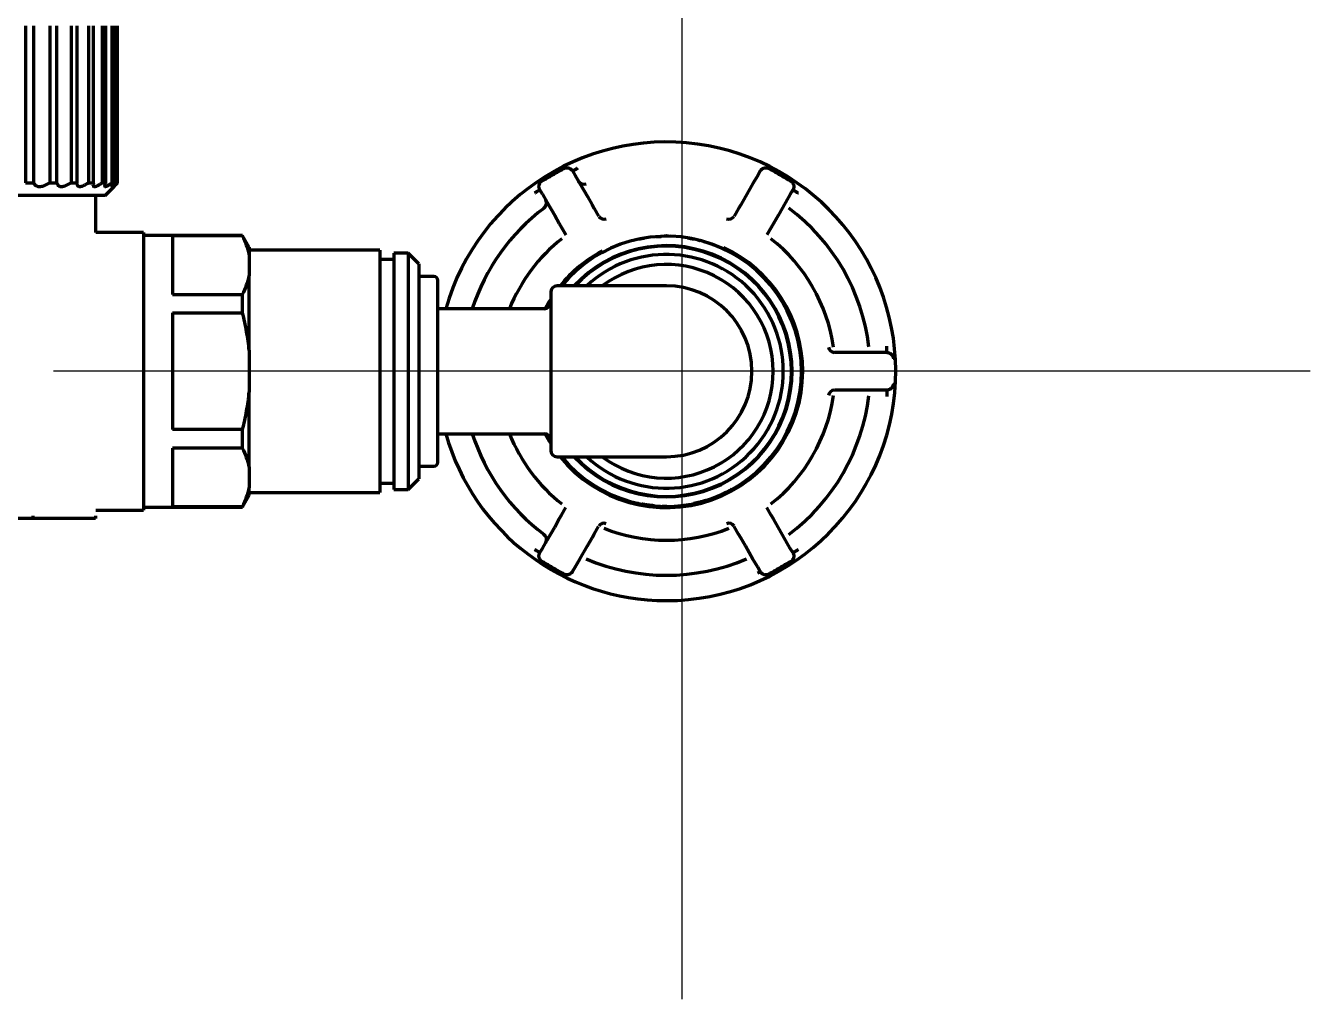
# Model space of a CAD drawing. Header units: inches. Extents: x -3022 to 7311, y 343 to 5680.
# Drawn here: x 2993.8 to 3096.1, y 2127.3 to 2204.8 of the extents above; entities that cross this region are included whole.
import ezdxf

# ---------------------------------------------------------------- set-up
doc = ezdxf.new("R2010")
doc.units = ezdxf.units.IN

# ---------------------------------------------------------------- blocks, each defined once
blk = doc.blocks.new('A$C773D0E90')
at = {"color": 4}
for p, q in [((0, 50), (0, -50)), ((-50, 0), (50, 0))]:
    blk.add_line(p, q, dxfattribs=at)

msp = doc.modelspace()

# ---------------------------------------------------------------- linework, layer by layer
at = {"linetype": 'Continuous', "lineweight": 70}
for p, q in [((2993.83, 2204.79), (2993.83, 2192.29)), ((2994.47, 2192.29), (2994.47, 2204.79)), ((2995.76, 2204.79), (2995.76, 2192.29)), ((2996.32, 2192.29), (2996.32, 2204.79)), ((2997.44, 2204.79), (2997.44, 2192.29)), ((2997.92, 2192.29), (2997.92, 2204.79)), ((2998.84, 2204.79), (2998.84, 2192.29)), ((2999.22, 2192.29), (2999.22, 2204.79)), ((2999.93, 2204.79), (2999.93, 2192.29)), ((3000.2, 2192.29), (3000.2, 2204.79)), ((3000.68, 2204.79), (3000.68, 2192.29)), ((3000.85, 2192.29), (3000.85, 2204.79)), ((3001.09, 2204.79), (3001.09, 2192.29)), ((3001.15, 2192.29), (3001.15, 2204.79)), ((3037.35, 2193.23), (3037.55, 2192.88)), ((3037.55, 2192.88), (3037.92, 2192.23)), ((3052.09, 2192.88), (3051.71, 2192.23)), ((3052.09, 2192.88), (3052.29, 2193.23)), ((2993.83, 2192.29), (2994.47, 2192.29)), ((2995.76, 2192.29), (2996.32, 2192.29)), ((2997.44, 2192.29), (2997.92, 2192.29)), ((2998.84, 2192.29), (2999.22, 2192.29)), ((2999.22, 2192.29), (2999.19, 2192.13)), ((2999.93, 2192.29), (3000.2, 2192.29)), ((3000.17, 2191.29), (3000.87, 2191.99)), ((3000.68, 2192.29), (3000.85, 2192.29)), ((3001.09, 2192.29), (3001.15, 2192.29)), ((3037.92, 2192.23), (3038.53, 2191.19)), ((3051.71, 2192.23), (3051.11, 2191.19)), ((3000.17, 2191.29), (2965.67, 2191.29)), ((2999.42, 2188.34), (2999.42, 2191.29)), ((3034.95, 2191.38), (3034.75, 2191.73)), ((3034.95, 2191.38), (3035.33, 2190.73)), ((3035.33, 2190.73), (3035.93, 2189.69)), ((3038.53, 2191.19), (3038.9, 2190.54)), ((3051.11, 2191.19), (3050.74, 2190.54)), ((3054.31, 2190.73), (3053.71, 2189.69)), ((3054.68, 2191.38), (3054.31, 2190.73)), ((3054.88, 2191.73), (3054.68, 2191.38)), ((3038.9, 2190.54), (3039.07, 2190.24)), ((3039.07, 2190.24), (3039.42, 2189.64)), ((3050.56, 2190.24), (3050.22, 2189.64)), ((3050.74, 2190.54), (3050.56, 2190.24)), ((3035.93, 2189.69), (3036.3, 2189.04)), ((3036.3, 2189.04), (3036.48, 2188.74)), ((3036.48, 2188.74), (3036.82, 2188.14)), ((3053.16, 2188.74), (3052.82, 2188.14)), ((3053.33, 2189.04), (3053.16, 2188.74)), ((3053.71, 2189.69), (3053.33, 2189.04)), ((3003.22, 2188.34), (2999.42, 2188.34)), ((3003.22, 2188.34), (3003.22, 2166.24)), ((3011.09, 2188.09), (3003.22, 2188.09)), ((3005.52, 2188.06), (3005.52, 2183.41)), ((3011.09, 2188.06), (3005.52, 2188.06)), ((3011.62, 2187.18), (3011.09, 2188.09)), ((3011.09, 2188.06), (3011.09, 2188.09)), ((3047.15, 2187.79), (3047.15, 2187.79)), ((3011.62, 2187.18), (3011.62, 2186.57)), ((3022.02, 2186.94), (3011.62, 2186.94)), ((3022.02, 2186.94), (3022.02, 2167.64)), ((3023.12, 2186.69), (3023.12, 2167.89)), ((3024.27, 2186.69), (3023.12, 2186.69)), ((3025.12, 2185.84), (3024.27, 2186.69)), ((3024.27, 2186.69), (3024.27, 2167.89)), ((3040.18, 2186.99), (3040.18, 2186.99)), ((3048.29, 2187.47), (3048.29, 2187.47)), ((3011.62, 2186.57), (3011.62, 2184.9)), ((3023.12, 2186.19), (3022.02, 2186.19)), ((3025.12, 2185.84), (3025.12, 2168.74)), ((3039.33, 2186.54), (3039.33, 2186.53)), ((3050.31, 2186.53), (3050.31, 2186.53)), ((3011.62, 2178.96), (3011.62, 2184.9)), ((3026.32, 2184.84), (3025.12, 2184.84)), ((3026.62, 2170.04), (3026.62, 2184.54)), ((3035.62, 2183.59), (3035.62, 2170.99)), ((3044.82, 2184.09), (3036.12, 2184.09)), ((3005.52, 2183.41), (3011.09, 2183.41)), ((3011.09, 2181.94), (3011.09, 2183.41)), ((3005.52, 2181.94), (3005.52, 2172.65)), ((3005.52, 2181.94), (3011.09, 2181.94)), ((3035.12, 2182.27), (3026.62, 2182.27)), ((3011.62, 2178.96), (3011.62, 2175.63)), ((3058.91, 2178.79), (3058.21, 2178.79)), ((3059.25, 2178.79), (3058.91, 2178.79)), ((3060, 2178.79), (3059.25, 2178.79)), ((3061.2, 2178.79), (3060, 2178.79)), ((3061.95, 2178.79), (3061.2, 2178.79)), ((3062.35, 2178.79), (3061.95, 2178.79)), ((3011.62, 2169.68), (3011.62, 2175.63)), ((3058.91, 2175.79), (3058.21, 2175.79)), ((3059.25, 2175.79), (3058.91, 2175.79)), ((3060, 2175.79), (3059.25, 2175.79)), ((3061.2, 2175.79), (3060, 2175.79)), ((3061.95, 2175.79), (3061.2, 2175.79)), ((3062.35, 2175.79), (3061.95, 2175.79)), ((3011.09, 2172.65), (3005.52, 2172.65)), ((3011.09, 2171.17), (3011.09, 2172.65)), ((3026.62, 2172.32), (3035.12, 2172.32)), ((3005.52, 2171.17), (3005.52, 2166.53)), ((3011.09, 2171.17), (3005.52, 2171.17)), ((3036.12, 2170.49), (3044.82, 2170.49)), ((3011.62, 2169.68), (3011.62, 2168.02)), ((3025.12, 2169.74), (3026.32, 2169.74)), ((3022.02, 2168.39), (3023.12, 2168.39)), ((3024.27, 2167.89), (3025.12, 2168.74)), ((3011.09, 2166.49), (3011.62, 2167.4)), ((3011.62, 2167.4), (3011.62, 2168.02)), ((3011.62, 2167.64), (3022.02, 2167.64)), ((3023.12, 2167.89), (3024.27, 2167.89)), ((3050.07, 2167.91), (3050.07, 2167.91)), ((3050.25, 2168.02), (3050.25, 2168.01)), ((3050.25, 2168.02), (3050.25, 2168.02)), ((2999.42, 2166.24), (3003.22, 2166.24)), ((3003.22, 2166.49), (3011.09, 2166.49)), ((3005.52, 2166.53), (3011.09, 2166.53)), ((3011.09, 2166.53), (3011.09, 2166.49)), ((3036.48, 2165.84), (3036.82, 2166.44)), ((3041.27, 2167.14), (3041.27, 2167.14)), ((3042.14, 2166.78), (3042.14, 2166.88)), ((3042.16, 2166.77), (3042.16, 2166.87)), ((3042.61, 2166.77), (3042.16, 2166.77)), ((3042.16, 2166.77), (3042.16, 2166.77)), ((3042.37, 2166.77), (3042.37, 2166.75)), ((3042.97, 2166.7), (3042.97, 2166.7)), ((3047.47, 2166.77), (3047.03, 2166.77)), ((3047.52, 2166.78), (3047.52, 2166.89)), ((3047.92, 2166.99), (3047.92, 2167)), ((3053.16, 2165.84), (3052.82, 2166.44)), ((2994.39, 2165.59), (2990.92, 2165.59)), ((2994.39, 2165.79), (2994.39, 2165.59)), ((2999.39, 2165.59), (2994.39, 2165.59)), ((2999.39, 2165.79), (2999.39, 2165.59)), ((3035.93, 2164.89), (3036.3, 2165.54)), ((3036.3, 2165.54), (3036.48, 2165.84)), ((3053.33, 2165.54), (3053.16, 2165.84)), ((3053.71, 2164.89), (3053.33, 2165.54)), ((3035.33, 2163.85), (3035.93, 2164.89)), ((3038.9, 2164.04), (3039.07, 2164.34)), ((3039.07, 2164.34), (3039.42, 2164.94)), ((3050.56, 2164.34), (3050.22, 2164.94)), ((3050.74, 2164.04), (3050.56, 2164.34)), ((3054.31, 2163.85), (3053.71, 2164.89)), ((3034.75, 2162.86), (3034.95, 2163.2)), ((3034.95, 2163.2), (3035.33, 2163.85)), ((3037.92, 2162.35), (3038.53, 2163.39)), ((3038.53, 2163.39), (3038.9, 2164.04)), ((3051.11, 2163.39), (3050.74, 2164.04)), ((3051.71, 2162.35), (3051.11, 2163.39)), ((3054.68, 2163.2), (3054.31, 2163.85)), ((3054.88, 2162.86), (3054.68, 2163.2)), ((3037.55, 2161.7), (3037.92, 2162.35)), ((3052.09, 2161.7), (3051.71, 2162.35)), ((3037.35, 2161.36), (3037.55, 2161.7)), ((3052.29, 2161.36), (3052.09, 2161.7))]:
    msp.add_line(p, q, dxfattribs=at)
for centre, radius, start, end in [((3044.82, 2177.29), 18.25, 270, 164.1769), ((3044.82, 2177.29), 16.23, 126.8654, 162.1507), ((3044.82, 2177.29), 16.23, 6.8654, 53.1346), ((3044.82, 2177.29), 13.44, 128.2497, 158.2719), ((3044.82, 2177.29), 10.75, 0, 140.7656), ((3044.82, 2187.31), 0.75, 76.2553, 103.7447), ((3044.82, 2177.29), 13.44, 8.2497, 51.7503), ((3044.82, 2177.29), 10.85, 118.0181, 141.1931), ((3044.82, 2177.29), 10, 222.8456, 137.1544), ((3044.82, 2177.29), 9.95, 0, 136.89), ((3044.82, 2177.29), 10.85, 0, 65.2613), ((3044.82, 2177.29), 9.3, 226.9913, 133.0087), ((3044.82, 2177.29), 8.5, 0, 126.8719), ((3026.32, 2184.54), 0.3, 0, 90), ((3037.71, 2184.4), 0.75, 113.2059, 156.7941), ((3051.92, 2184.4), 0.75, 23.2059, 66.7941), ((3036.12, 2183.59), 0.5, 90, 180), ((3044.82, 2177.29), 6.8, 270, 90), ((3035.12, 2182.77), 0.5, 270, 0), ((3044.82, 2177.29), 10.85, 147.9881, 152.6906), ((3044.82, 2177.29), 10.75, 148.8544, 152.2069), ((3054.84, 2177.29), 0.75, 346.2553, 13.7447), ((3044.82, 2177.29), 10.85, 218.8069, 0), ((3044.82, 2177.29), 10.75, 219.2344, 0), ((3044.82, 2177.29), 9.95, 223.11, 0), ((3044.82, 2177.29), 8.5, 233.1281, 0), ((3044.82, 2177.29), 13.44, 308.2497, 351.7503), ((3044.82, 2177.29), 16.23, 306.8654, 353.1346), ((3044.82, 2177.29), 18.25, 195.8175, 270), ((3044.82, 2177.29), 16.23, 197.8493, 233.1346), ((3044.82, 2177.29), 13.44, 201.7281, 231.7503), ((3035.12, 2171.82), 0.5, 0, 90), ((3044.82, 2177.29), 10.85, 207.3094, 212.0119), ((3044.82, 2177.29), 10.75, 207.7931, 211.1456), ((3036.12, 2170.99), 0.5, 180, 270), ((3026.32, 2170.04), 0.3, 270, 0), ((3037.71, 2170.19), 0.75, 203.2059, 246.7941), ((3051.92, 2170.19), 0.75, 293.2059, 336.7941), ((3044.82, 2167.27), 0.75, 256.2553, 283.7447), ((3044.82, 2177.29), 13.44, 248.2497, 291.7503), ((3044.82, 2177.29), 16.23, 246.8654, 293.1346)]:
    msp.add_arc(centre, radius, start, end, dxfattribs=at)
for centre, major_axis, ratio, start_param, end_param in [((3038.24, 2192.68), (0.433, 0.25), 0.999382, 3.141593, 4.592638), ((3034.78, 2190.68), (-0.433, -0.25), 0.999382, 1.690548, 3.141593), ((3039.85, 2189.89), (-0.34, 0.366), 0.995433, 1.401244, 2.767324), ((3049.79, 2189.89), (-0.34, -0.366), 0.995433, 0.374268, 1.740349), ((3058.21, 2179.29), (-0.487, 0.112), 0.995433, 0.374268, 1.740349), ((3058.21, 2175.3), (0.487, 0.112), 0.995433, 1.401244, 2.767324), ((3039.85, 2164.7), (0.34, 0.366), 0.995433, 0.374268, 1.740349), ((3049.79, 2164.7), (0.34, -0.366), 0.995433, 1.401244, 2.767324), ((3034.78, 2163.91), (-0.433, 0.25), 0.999382, 3.141593, 4.592638)]:
    msp.add_ellipse(centre, major_axis=major_axis, ratio=ratio, start_param=start_param, end_param=end_param, dxfattribs=at)
for points, knots in [([(3034.92, 2192.43), (3034.99, 2192.47), (3035.07, 2192.51), (3035.21, 2192.6), (3035.28, 2192.64), (3035.43, 2192.72), (3035.5, 2192.76), (3035.65, 2192.85), (3035.79, 2192.93), (3035.93, 2193.01), (3036.08, 2193.1), (3036.15, 2193.14), (3036.29, 2193.22), (3036.37, 2193.26), (3036.51, 2193.35), (3036.58, 2193.39), (3036.65, 2193.43)], [0, 0, 0, 0, 0.125, 0.125, 0.25, 0.25, 0.375, 0.375, 0.5, 0.625, 0.625, 0.75, 0.75, 0.875, 0.875, 1, 1, 1, 1]), ([(3036.62, 2193.44), (3036.55, 2193.41), (3036.48, 2193.37), (3036.33, 2193.29), (3036.26, 2193.25), (3036.05, 2193.13), (3035.91, 2193.05), (3035.63, 2192.89), (3035.49, 2192.8), (3035.28, 2192.68), (3035.21, 2192.64), (3035.07, 2192.55), (3035, 2192.51), (3034.93, 2192.47)], [0, 0, 0, 0, 0.125, 0.125, 0.25, 0.25, 0.5, 0.5, 0.75, 0.75, 0.875, 0.875, 1, 1, 1, 1]), ([(3036.65, 2193.43), (3036.66, 2193.43), (3036.66, 2193.44), (3036.67, 2193.44), (3036.68, 2193.44), (3036.69, 2193.45), (3036.7, 2193.46), (3036.72, 2193.46), (3036.73, 2193.47), (3036.75, 2193.47), (3036.76, 2193.48), (3036.78, 2193.48), (3036.8, 2193.48), (3036.83, 2193.49), (3036.84, 2193.49), (3036.88, 2193.49), (3036.91, 2193.49), (3036.95, 2193.49), (3036.96, 2193.49), (3036.99, 2193.48), (3037, 2193.48), (3037.05, 2193.47), (3037.07, 2193.46), (3037.11, 2193.44), (3037.13, 2193.43), (3037.16, 2193.42), (3037.17, 2193.41), (3037.2, 2193.39), (3037.21, 2193.38), (3037.24, 2193.36), (3037.26, 2193.35), (3037.28, 2193.32), (3037.3, 2193.3), (3037.32, 2193.28), (3037.33, 2193.27), (3037.34, 2193.25), (3037.34, 2193.24), (3037.35, 2193.23)], [0, 0, 0, 0, 0.015625, 0.015625, 0.03125, 0.03125, 0.0625, 0.0625, 0.09375, 0.09375, 0.125, 0.125, 0.1875, 0.1875, 0.25, 0.25, 0.375, 0.375, 0.4375, 0.4375, 0.5, 0.5, 0.625, 0.625, 0.6875, 0.6875, 0.75, 0.75, 0.8125, 0.8125, 0.875, 0.875, 0.9375, 0.9375, 0.96875, 0.96875, 1, 1, 1, 1]), ([(3037.35, 2193.23), (3037.35, 2193.23), (3037.35, 2193.23), (3037.36, 2193.24), (3037.37, 2193.24), (3037.39, 2193.25), (3037.41, 2193.26), (3037.44, 2193.28), (3037.46, 2193.29), (3037.5, 2193.31), (3037.52, 2193.32), (3037.57, 2193.35), (3037.59, 2193.37), (3037.64, 2193.4), (3037.67, 2193.41), (3037.73, 2193.44), (3037.76, 2193.46), (3037.78, 2193.48)], [0, 0, 0, 0, 0.120134, 0.120134, 0.245829, 0.245829, 0.371524, 0.371524, 0.497219, 0.497219, 0.622914, 0.622914, 0.74861, 0.74861, 0.874305, 0.874305, 1, 1, 1, 1]), ([(3052.29, 2193.23), (3052.29, 2193.24), (3052.3, 2193.25), (3052.31, 2193.26), (3052.32, 2193.27), (3052.34, 2193.3), (3052.35, 2193.32), (3052.38, 2193.34), (3052.39, 2193.36), (3052.41, 2193.38), (3052.42, 2193.38), (3052.44, 2193.39), (3052.44, 2193.4), (3052.48, 2193.42), (3052.51, 2193.44), (3052.55, 2193.45), (3052.56, 2193.46), (3052.59, 2193.47), (3052.6, 2193.47), (3052.64, 2193.48), (3052.67, 2193.49), (3052.71, 2193.49), (3052.73, 2193.49), (3052.75, 2193.49), (3052.77, 2193.49), (3052.79, 2193.49), (3052.81, 2193.49), (3052.84, 2193.48), (3052.85, 2193.48), (3052.88, 2193.48), (3052.88, 2193.47), (3052.9, 2193.47), (3052.9, 2193.47), (3052.91, 2193.46), (3052.92, 2193.46), (3052.93, 2193.46), (3052.93, 2193.46), (3052.94, 2193.45), (3052.95, 2193.45), (3052.96, 2193.44), (3052.96, 2193.44), (3052.97, 2193.44), (3052.98, 2193.43), (3052.98, 2193.43)], [0, 0, 0, 0, 0.03125, 0.03125, 0.0625, 0.0625, 0.125, 0.125, 0.1875, 0.1875, 0.21875, 0.21875, 0.25, 0.25, 0.375, 0.375, 0.4375, 0.4375, 0.5, 0.5, 0.625, 0.625, 0.6875, 0.6875, 0.75, 0.75, 0.8125, 0.8125, 0.875, 0.875, 0.90625, 0.90625, 0.921875, 0.921875, 0.9375, 0.9375, 0.953125, 0.953125, 0.96875, 0.96875, 0.984375, 0.984375, 1, 1, 1, 1]), ([(3052.98, 2193.43), (3053.05, 2193.39), (3053.13, 2193.35), (3053.27, 2193.26), (3053.34, 2193.22), (3053.49, 2193.14), (3053.56, 2193.1), (3053.7, 2193.01), (3053.85, 2192.93), (3053.99, 2192.85), (3054.14, 2192.76), (3054.21, 2192.72), (3054.35, 2192.64), (3054.42, 2192.6), (3054.57, 2192.51), (3054.64, 2192.47), (3054.71, 2192.43)], [0, 0, 0, 0, 0.125, 0.125, 0.25, 0.25, 0.375, 0.375, 0.5, 0.625, 0.625, 0.75, 0.75, 0.875, 0.875, 1, 1, 1, 1]), ([(3054.71, 2192.47), (3054.64, 2192.51), (3054.57, 2192.55), (3054.43, 2192.64), (3054.36, 2192.68), (3054.15, 2192.8), (3054.01, 2192.89), (3053.73, 2193.05), (3053.59, 2193.13), (3053.37, 2193.25), (3053.3, 2193.29), (3053.16, 2193.37), (3053.09, 2193.41), (3053.02, 2193.44)], [0, 0, 0, 0, 0.125, 0.125, 0.25, 0.25, 0.5, 0.5, 0.75, 0.75, 0.875, 0.875, 1, 1, 1, 1]), ([(2994.47, 2192.29), (2994.48, 2192.25), (2994.5, 2192.21), (2994.54, 2192.15), (2994.56, 2192.14), (2994.58, 2192.11), (2994.59, 2192.1), (2994.61, 2192.09), (2994.62, 2192.08), (2994.66, 2192.05), (2994.71, 2192.03), (2994.78, 2192.01), (2994.81, 2192), (2994.85, 2192), (2994.87, 2191.99), (2994.9, 2191.99), (2994.91, 2191.99), (2994.99, 2191.99), (2995.05, 2192), (2995.14, 2192.02), (2995.16, 2192.02), (2995.19, 2192.03), (2995.25, 2192.04), (2995.3, 2192.06), (2995.37, 2192.09), (2995.41, 2192.1), (2995.48, 2192.14), (2995.51, 2192.15), (2995.62, 2192.21), (2995.69, 2192.25), (2995.76, 2192.29)], [0, 0, 0, 0, 0.125, 0.125, 0.1875, 0.1875, 0.21875, 0.21875, 0.25, 0.25, 0.375, 0.375, 0.4375, 0.4375, 0.46875, 0.46875, 0.5, 0.5, 0.625, 0.625, 0.65625, 0.65625, 0.6875, 0.75, 0.75, 0.8125, 0.8125, 0.875, 0.875, 1, 1, 1, 1]), ([(2996.32, 2192.29), (2996.33, 2192.25), (2996.34, 2192.21), (2996.36, 2192.15), (2996.37, 2192.14), (2996.39, 2192.11), (2996.39, 2192.1), (2996.41, 2192.09), (2996.41, 2192.08), (2996.45, 2192.05), (2996.48, 2192.03), (2996.55, 2192.01), (2996.57, 2192), (2996.6, 2192), (2996.62, 2191.99), (2996.64, 2191.99), (2996.65, 2191.99), (2996.72, 2191.99), (2996.78, 2192), (2996.86, 2192.02), (2996.87, 2192.02), (2996.9, 2192.03), (2996.95, 2192.04), (2997, 2192.06), (2997.07, 2192.09), (2997.1, 2192.1), (2997.17, 2192.14), (2997.2, 2192.15), (2997.31, 2192.21), (2997.37, 2192.25), (2997.44, 2192.29)], [0, 0, 0, 0, 0.125, 0.125, 0.1875, 0.1875, 0.21875, 0.21875, 0.25, 0.25, 0.375, 0.375, 0.4375, 0.4375, 0.46875, 0.46875, 0.5, 0.5, 0.625, 0.625, 0.65625, 0.65625, 0.6875, 0.75, 0.75, 0.8125, 0.8125, 0.875, 0.875, 1, 1, 1, 1]), ([(2997.92, 2192.29), (2997.91, 2192.25), (2997.91, 2192.21), (2997.92, 2192.15), (2997.93, 2192.14), (2997.93, 2192.11), (2997.94, 2192.1), (2997.94, 2192.09), (2997.95, 2192.08), (2997.97, 2192.05), (2998, 2192.03), (2998.04, 2192.01), (2998.06, 2192), (2998.09, 2192), (2998.1, 2191.99), (2998.12, 2191.99), (2998.13, 2191.99), (2998.18, 2191.99), (2998.23, 2192), (2998.3, 2192.02), (2998.31, 2192.02), (2998.34, 2192.03), (2998.38, 2192.04), (2998.43, 2192.06), (2998.49, 2192.09), (2998.52, 2192.1), (2998.58, 2192.14), (2998.61, 2192.15), (2998.71, 2192.21), (2998.77, 2192.25), (2998.84, 2192.29)], [0, 0, 0, 0, 0.125, 0.125, 0.1875, 0.1875, 0.21875, 0.21875, 0.25, 0.25, 0.375, 0.375, 0.4375, 0.4375, 0.46875, 0.46875, 0.5, 0.5, 0.625, 0.625, 0.65625, 0.65625, 0.6875, 0.75, 0.75, 0.8125, 0.8125, 0.875, 0.875, 1, 1, 1, 1]), ([(2999.19, 2192.1), (2999.19, 2192.09), (2999.19, 2192.08), (2999.2, 2192.05), (2999.21, 2192.03), (2999.24, 2192.01), (2999.26, 2192), (2999.28, 2192), (2999.28, 2191.99), (2999.3, 2191.99), (2999.31, 2191.99), (2999.35, 2191.99), (2999.39, 2192), (2999.44, 2192.02), (2999.46, 2192.02), (2999.48, 2192.03), (2999.52, 2192.04), (2999.55, 2192.06), (2999.61, 2192.09), (2999.63, 2192.1), (2999.69, 2192.14), (2999.72, 2192.15), (2999.81, 2192.21), (2999.86, 2192.25), (2999.93, 2192.29)], [0, 0, 0, 0, 0.037999, 0.037999, 0.198333, 0.198333, 0.278499, 0.278499, 0.318583, 0.318583, 0.358666, 0.358666, 0.519, 0.519, 0.559083, 0.559083, 0.599166, 0.679333, 0.679333, 0.7595, 0.7595, 0.839667, 0.839667, 1, 1, 1, 1]), ([(3000.2, 2192.29), (3000.18, 2192.25), (3000.16, 2192.21), (3000.14, 2192.15), (3000.13, 2192.14), (3000.12, 2192.11), (3000.12, 2192.1), (3000.12, 2192.09), (3000.12, 2192.08), (3000.11, 2192.05), (3000.12, 2192.03), (3000.13, 2192.01), (3000.14, 2192), (3000.15, 2192), (3000.15, 2191.99), (3000.16, 2191.99), (3000.17, 2191.99), (3000.19, 2191.99), (3000.22, 2192), (3000.27, 2192.02), (3000.28, 2192.02), (3000.3, 2192.03), (3000.32, 2192.04), (3000.36, 2192.06), (3000.4, 2192.09), (3000.42, 2192.1), (3000.47, 2192.14), (3000.5, 2192.15), (3000.57, 2192.21), (3000.63, 2192.25), (3000.68, 2192.29)], [0, 0, 0, 0, 0.125, 0.125, 0.1875, 0.1875, 0.21875, 0.21875, 0.25, 0.25, 0.375, 0.375, 0.4375, 0.4375, 0.46875, 0.46875, 0.5, 0.5, 0.625, 0.625, 0.65625, 0.65625, 0.6875, 0.75, 0.75, 0.8125, 0.8125, 0.875, 0.875, 1, 1, 1, 1]), ([(3000.85, 2192.29), (3000.82, 2192.25), (3000.79, 2192.21), (3000.75, 2192.15), (3000.74, 2192.14), (3000.72, 2192.11), (3000.72, 2192.1), (3000.71, 2192.09), (3000.71, 2192.08), (3000.69, 2192.05), (3000.68, 2192.03), (3000.68, 2192.01), (3000.68, 2192.01), (3000.68, 2192.01)], [0, 0, 0, 0, 0.31692, 0.31692, 0.475379, 0.475379, 0.554609, 0.554609, 0.633839, 0.633839, 0.950759, 0.950759, 1, 1, 1, 1]), ([(3000.68, 2192), (3000.68, 2192), (3000.68, 2191.99), (3000.69, 2191.99), (3000.69, 2191.99), (3000.7, 2191.99), (3000.72, 2192), (3000.75, 2192.02), (3000.76, 2192.02), (3000.77, 2192.03), (3000.79, 2192.04), (3000.82, 2192.06), (3000.85, 2192.09), (3000.87, 2192.1), (3000.91, 2192.14), (3000.93, 2192.15), (3001, 2192.21), (3001.04, 2192.25), (3001.09, 2192.29)], [0, 0, 0, 0, 0.044756, 0.044756, 0.100947, 0.100947, 0.32571, 0.32571, 0.381901, 0.381901, 0.438092, 0.550473, 0.550473, 0.662855, 0.662855, 0.775237, 0.775237, 1, 1, 1, 1]), ([(3001.15, 2192.29), (3001.11, 2192.25), (3001.07, 2192.21), (3001.02, 2192.15), (3001, 2192.14), (3000.98, 2192.11), (3000.97, 2192.1), (3000.96, 2192.09), (3000.95, 2192.08), (3000.92, 2192.05), (3000.9, 2192.03), (3000.88, 2192.01), (3000.88, 2192), (3000.87, 2192), (3000.87, 2191.99), (3000.87, 2191.99), (3000.87, 2191.99), (3000.87, 2191.99), (3000.87, 2191.99)], [0, 0, 0, 0, 0.249789, 0.249789, 0.374684, 0.374684, 0.437131, 0.437131, 0.499578, 0.499578, 0.749368, 0.749368, 0.874262, 0.874262, 0.93671, 0.93671, 0.999157, 1, 1, 1, 1]), ([(3034.75, 2191.73), (3034.75, 2191.74), (3034.74, 2191.75), (3034.73, 2191.77), (3034.73, 2191.78), (3034.71, 2191.81), (3034.71, 2191.83), (3034.7, 2191.86), (3034.7, 2191.87), (3034.69, 2191.89), (3034.69, 2191.89), (3034.69, 2191.91), (3034.69, 2191.92), (3034.68, 2191.94), (3034.68, 2191.95), (3034.68, 2191.99), (3034.68, 2192.02), (3034.69, 2192.07), (3034.69, 2192.08), (3034.7, 2192.11), (3034.7, 2192.13), (3034.71, 2192.17), (3034.72, 2192.19), (3034.74, 2192.23), (3034.74, 2192.24), (3034.76, 2192.26), (3034.76, 2192.28), (3034.78, 2192.3), (3034.79, 2192.31), (3034.8, 2192.33), (3034.81, 2192.34), (3034.83, 2192.36), (3034.84, 2192.37), (3034.85, 2192.38), (3034.86, 2192.39), (3034.87, 2192.4), (3034.88, 2192.4), (3034.88, 2192.41), (3034.89, 2192.41), (3034.9, 2192.42), (3034.9, 2192.42), (3034.91, 2192.43), (3034.92, 2192.43), (3034.92, 2192.43)], [0, 0, 0, 0, 0.03125, 0.03125, 0.0625, 0.0625, 0.125, 0.125, 0.15625, 0.15625, 0.1875, 0.1875, 0.21875, 0.21875, 0.25, 0.25, 0.375, 0.375, 0.4375, 0.4375, 0.5, 0.5, 0.625, 0.625, 0.6875, 0.6875, 0.75, 0.75, 0.8125, 0.8125, 0.875, 0.875, 0.90625, 0.90625, 0.9375, 0.9375, 0.953125, 0.953125, 0.96875, 0.96875, 0.984375, 0.984375, 1, 1, 1, 1]), ([(3054.71, 2192.43), (3054.72, 2192.43), (3054.72, 2192.43), (3054.73, 2192.42), (3054.74, 2192.42), (3054.75, 2192.41), (3054.75, 2192.41), (3054.76, 2192.4), (3054.77, 2192.4), (3054.78, 2192.39), (3054.78, 2192.38), (3054.8, 2192.37), (3054.8, 2192.36), (3054.82, 2192.34), (3054.83, 2192.33), (3054.85, 2192.31), (3054.86, 2192.3), (3054.88, 2192.26), (3054.89, 2192.24), (3054.92, 2192.19), (3054.93, 2192.17), (3054.94, 2192.12), (3054.94, 2192.11), (3054.95, 2192.08), (3054.95, 2192.07), (3054.95, 2192.04), (3054.95, 2192.02), (3054.95, 2191.99), (3054.95, 2191.97), (3054.95, 2191.94), (3054.95, 2191.92), (3054.95, 2191.89), (3054.94, 2191.88), (3054.94, 2191.87), (3054.94, 2191.86), (3054.93, 2191.83), (3054.92, 2191.81), (3054.91, 2191.78), (3054.9, 2191.77), (3054.89, 2191.75), (3054.89, 2191.74), (3054.88, 2191.73)], [0, 0, 0, 0, 0.015625, 0.015625, 0.03125, 0.03125, 0.046875, 0.046875, 0.0625, 0.0625, 0.09375, 0.09375, 0.125, 0.125, 0.1875, 0.1875, 0.25, 0.25, 0.375, 0.375, 0.5, 0.5, 0.5625, 0.5625, 0.625, 0.625, 0.6875, 0.6875, 0.75, 0.75, 0.8125, 0.8125, 0.84375, 0.84375, 0.875, 0.875, 0.9375, 0.9375, 0.96875, 0.96875, 1, 1, 1, 1]), ([(3034.75, 2191.72), (3034.75, 2191.72), (3034.75, 2191.72), (3034.74, 2191.72), (3034.73, 2191.71), (3034.71, 2191.7), (3034.7, 2191.69), (3034.66, 2191.67), (3034.65, 2191.66), (3034.61, 2191.64), (3034.58, 2191.63), (3034.54, 2191.6), (3034.51, 2191.59), (3034.46, 2191.55), (3034.43, 2191.54), (3034.38, 2191.51), (3034.35, 2191.49), (3034.32, 2191.47)], [0, 0, 0, 0, 0.116408, 0.116408, 0.242635, 0.242635, 0.368863, 0.368863, 0.49509, 0.49509, 0.621318, 0.621318, 0.747545, 0.747545, 0.873773, 0.873773, 1, 1, 1, 1]), ([(3054.88, 2191.73), (3054.88, 2191.73), (3054.89, 2191.73), (3054.9, 2191.72), (3054.91, 2191.71), (3054.93, 2191.7), (3054.94, 2191.69), (3054.97, 2191.68), (3054.99, 2191.66), (3055.03, 2191.64), (3055.05, 2191.63), (3055.1, 2191.6), (3055.12, 2191.59), (3055.18, 2191.56), (3055.2, 2191.54), (3055.26, 2191.51), (3055.29, 2191.49), (3055.32, 2191.48)], [0, 0, 0, 0, 0.120645, 0.120645, 0.246267, 0.246267, 0.371889, 0.371889, 0.497512, 0.497512, 0.623134, 0.623134, 0.748756, 0.748756, 0.874378, 0.874378, 1, 1, 1, 1]), ([(3011.62, 2186.57), (3011.57, 2186.82), (3011.5, 2187.07), (3011.32, 2187.57), (3011.22, 2187.81), (3011.09, 2188.06)], [0, 0, 0, 0, 0.5, 0.5, 1, 1, 1, 1]), ([(3042.65, 2187.82), (3042.65, 2187.82), (3042.65, 2187.82), (3042.65, 2187.82), (3042.65, 2187.82), (3042.66, 2187.82), (3042.66, 2187.82), (3042.67, 2187.82), (3042.68, 2187.83), (3042.69, 2187.83), (3042.69, 2187.83), (3042.7, 2187.83), (3042.71, 2187.83), (3042.73, 2187.84), (3042.74, 2187.84), (3042.76, 2187.84), (3042.78, 2187.85), (3042.8, 2187.85), (3042.8, 2187.85), (3042.82, 2187.85), (3042.83, 2187.86), (3042.85, 2187.86), (3042.86, 2187.86), (3042.89, 2187.87), (3042.91, 2187.87), (3042.94, 2187.88), (3042.95, 2187.88), (3042.98, 2187.88), (3042.98, 2187.88), (3043, 2187.89), (3043, 2187.89), (3043.02, 2187.89), (3043.03, 2187.89), (3043.06, 2187.9), (3043.07, 2187.9), (3043.08, 2187.9), (3043.08, 2187.9), (3043.09, 2187.9), (3043.09, 2187.9), (3043.1, 2187.9), (3043.11, 2187.9), (3043.11, 2187.91), (3043.11, 2187.91), (3043.11, 2187.91)], [0, 0, 0, 0, 0.056817, 0.056817, 0.088414, 0.088414, 0.120011, 0.120011, 0.183205, 0.183205, 0.214802, 0.214802, 0.246399, 0.246399, 0.309593, 0.309593, 0.372787, 0.372787, 0.404384, 0.404384, 0.435981, 0.435981, 0.499176, 0.499176, 0.56237, 0.56237, 0.625564, 0.625564, 0.657161, 0.657161, 0.688758, 0.688758, 0.751952, 0.751952, 0.815146, 0.815146, 0.846743, 0.846743, 0.87834, 0.87834, 0.941534, 0.941534, 1, 1, 1, 1]), ([(3043.98, 2188.01), (3044, 2188.01), (3044.02, 2188.01), (3044.04, 2188.01), (3044.05, 2188.01), (3044.06, 2188.02), (3044.07, 2188.02), (3044.08, 2188.02), (3044.1, 2188.02), (3044.12, 2188.02), (3044.13, 2188.02), (3044.16, 2188.02), (3044.17, 2188.02), (3044.19, 2188.02), (3044.19, 2188.02), (3044.21, 2188.02), (3044.21, 2188.02), (3044.23, 2188.03), (3044.25, 2188.03), (3044.28, 2188.03), (3044.3, 2188.03), (3044.31, 2188.03), (3044.33, 2188.03), (3044.34, 2188.03), (3044.35, 2188.03), (3044.35, 2188.03), (3044.36, 2188.03), (3044.37, 2188.03), (3044.38, 2188.03), (3044.39, 2188.03), (3044.4, 2188.03), (3044.41, 2188.03), (3044.41, 2188.03), (3044.41, 2188.03)], [0, 0, 0, 0, 0.125583, 0.125583, 0.156978, 0.156978, 0.188374, 0.188374, 0.251165, 0.251165, 0.313956, 0.313956, 0.376748, 0.376748, 0.408143, 0.408143, 0.439539, 0.439539, 0.50233, 0.565122, 0.565122, 0.627913, 0.627913, 0.690704, 0.690704, 0.7221, 0.7221, 0.753495, 0.816287, 0.816287, 0.879078, 0.879078, 1, 1, 1, 1]), ([(3046.49, 2187.91), (3046.49, 2187.91), (3046.5, 2187.91), (3046.5, 2187.91), (3046.5, 2187.91), (3046.51, 2187.91), (3046.52, 2187.91), (3046.52, 2187.91), (3046.53, 2187.9), (3046.54, 2187.9), (3046.56, 2187.9), (3046.57, 2187.9), (3046.59, 2187.9), (3046.6, 2187.89), (3046.61, 2187.89), (3046.62, 2187.89), (3046.64, 2187.89), (3046.66, 2187.88), (3046.69, 2187.88), (3046.7, 2187.88), (3046.71, 2187.87), (3046.73, 2187.87), (3046.75, 2187.87), (3046.77, 2187.86), (3046.78, 2187.86), (3046.81, 2187.86), (3046.83, 2187.85), (3046.86, 2187.85), (3046.87, 2187.84), (3046.88, 2187.84), (3046.89, 2187.84), (3046.92, 2187.83), (3046.94, 2187.83), (3046.97, 2187.82), (3046.99, 2187.82), (3047, 2187.82)], [0, 0, 0, 0, 0.071325, 0.071325, 0.113537, 0.113537, 0.15575, 0.197962, 0.197962, 0.240175, 0.240175, 0.3246, 0.3246, 0.366812, 0.366812, 0.409025, 0.409025, 0.49345, 0.49345, 0.535662, 0.535662, 0.577875, 0.620087, 0.620087, 0.6623, 0.6623, 0.746725, 0.746725, 0.788937, 0.788937, 0.83115, 0.83115, 0.915575, 0.915575, 1, 1, 1, 1]), ([(3047.32, 2187.75), (3047.32, 2187.75), (3047.33, 2187.74), (3047.34, 2187.74), (3047.35, 2187.74), (3047.36, 2187.74), (3047.36, 2187.74), (3047.38, 2187.73), (3047.39, 2187.73), (3047.4, 2187.73), (3047.41, 2187.73), (3047.42, 2187.72), (3047.43, 2187.72), (3047.44, 2187.72), (3047.44, 2187.72), (3047.45, 2187.71), (3047.46, 2187.71), (3047.47, 2187.71)], [0, 0, 0, 0, 0.125, 0.125, 0.25, 0.25, 0.375, 0.375, 0.5, 0.5, 0.625, 0.625, 0.75, 0.75, 0.875, 0.875, 1, 1, 1, 1]), ([(3047.78, 2187.62), (3047.8, 2187.62), (3047.81, 2187.62), (3047.84, 2187.61), (3047.85, 2187.61), (3047.86, 2187.6), (3047.87, 2187.6), (3047.9, 2187.59), (3047.92, 2187.59), (3047.95, 2187.57), (3047.97, 2187.57), (3048.01, 2187.56), (3048.03, 2187.55), (3048.06, 2187.54), (3048.07, 2187.54), (3048.09, 2187.53), (3048.09, 2187.53), (3048.12, 2187.52), (3048.14, 2187.52), (3048.16, 2187.51), (3048.17, 2187.51), (3048.19, 2187.5), (3048.19, 2187.5), (3048.21, 2187.49), (3048.23, 2187.49), (3048.25, 2187.48), (3048.26, 2187.48), (3048.27, 2187.47), (3048.27, 2187.47), (3048.28, 2187.47), (3048.28, 2187.47), (3048.29, 2187.47), (3048.29, 2187.47), (3048.29, 2187.47), (3048.29, 2187.47), (3048.29, 2187.47)], [0, 0, 0, 0, 0.082272, 0.082272, 0.123408, 0.123408, 0.164544, 0.164544, 0.246817, 0.246817, 0.329089, 0.329089, 0.411361, 0.411361, 0.452497, 0.452497, 0.493633, 0.493633, 0.575906, 0.575906, 0.617042, 0.617042, 0.658178, 0.658178, 0.74045, 0.74045, 0.822722, 0.822722, 0.863858, 0.863858, 0.904995, 0.904995, 0.987267, 0.987267, 1, 1, 1, 1]), ([(3048.37, 2187.44), (3048.37, 2187.44), (3048.37, 2187.44), (3048.37, 2187.44), (3048.38, 2187.44), (3048.38, 2187.43), (3048.39, 2187.43), (3048.4, 2187.43), (3048.41, 2187.42), (3048.43, 2187.42), (3048.44, 2187.41), (3048.45, 2187.41), (3048.46, 2187.4), (3048.48, 2187.4), (3048.49, 2187.39), (3048.5, 2187.39), (3048.53, 2187.38), (3048.55, 2187.37), (3048.59, 2187.36), (3048.6, 2187.35), (3048.64, 2187.34), (3048.66, 2187.33), (3048.69, 2187.32), (3048.7, 2187.31), (3048.72, 2187.31), (3048.73, 2187.3), (3048.76, 2187.29), (3048.78, 2187.28), (3048.81, 2187.27), (3048.82, 2187.27), (3048.84, 2187.26), (3048.85, 2187.26), (3048.87, 2187.25), (3048.89, 2187.24), (3048.91, 2187.23), (3048.92, 2187.23), (3048.93, 2187.22), (3048.94, 2187.22), (3048.96, 2187.21), (3048.97, 2187.21), (3048.97, 2187.21), (3048.98, 2187.2), (3048.99, 2187.2), (3049, 2187.2), (3049, 2187.2), (3049, 2187.2), (3049, 2187.19), (3049, 2187.19), (3049, 2187.19), (3049, 2187.19)], [0, 0, 0, 0, 0.062484, 0.062484, 0.093727, 0.093727, 0.124969, 0.124969, 0.187453, 0.187453, 0.218695, 0.218695, 0.249938, 0.28118, 0.28118, 0.312422, 0.312422, 0.374906, 0.374906, 0.437391, 0.437391, 0.499875, 0.499875, 0.531117, 0.531117, 0.562359, 0.562359, 0.624844, 0.624844, 0.656086, 0.656086, 0.687328, 0.687328, 0.749813, 0.749813, 0.781055, 0.781055, 0.812297, 0.843539, 0.843539, 0.874781, 0.874781, 0.937266, 0.937266, 0.968508, 0.968508, 0.99975, 0.99975, 1, 1, 1, 1]), ([(3011.09, 2183.41), (3011.22, 2183.66), (3011.32, 2183.9), (3011.5, 2184.4), (3011.57, 2184.65), (3011.62, 2184.9)], [0, 0, 0, 0, 0.5, 0.5, 1, 1, 1, 1]), ([(3011.62, 2178.96), (3011.57, 2179.46), (3011.5, 2179.96), (3011.32, 2180.95), (3011.22, 2181.45), (3011.09, 2181.94)], [0, 0, 0, 0, 0.5, 0.5, 1, 1, 1, 1]), ([(3062.35, 2178.79), (3062.35, 2178.79), (3062.35, 2178.8), (3062.35, 2178.81), (3062.35, 2178.82), (3062.35, 2178.84), (3062.35, 2178.86), (3062.35, 2178.89), (3062.35, 2178.92), (3062.35, 2178.96), (3062.35, 2178.99), (3062.35, 2179.04), (3062.35, 2179.07), (3062.35, 2179.13), (3062.35, 2179.16), (3062.35, 2179.23), (3062.35, 2179.26), (3062.35, 2179.29)], [0, 0, 0, 0, 0.116421, 0.116421, 0.242646, 0.242646, 0.368872, 0.368872, 0.495098, 0.495098, 0.621323, 0.621323, 0.747549, 0.747549, 0.873774, 0.873774, 1, 1, 1, 1]), ([(3062.35, 2178.79), (3062.36, 2178.79), (3062.37, 2178.79), (3062.4, 2178.79), (3062.42, 2178.79), (3062.44, 2178.78), (3062.46, 2178.78), (3062.47, 2178.78), (3062.49, 2178.77), (3062.5, 2178.77), (3062.52, 2178.76), (3062.53, 2178.76), (3062.55, 2178.75), (3062.57, 2178.74), (3062.59, 2178.73), (3062.6, 2178.73), (3062.62, 2178.72), (3062.62, 2178.72), (3062.64, 2178.7), (3062.66, 2178.7), (3062.69, 2178.67), (3062.71, 2178.65), (3062.74, 2178.62), (3062.75, 2178.61), (3062.77, 2178.59), (3062.78, 2178.58), (3062.8, 2178.54), (3062.82, 2178.52), (3062.83, 2178.48), (3062.84, 2178.47), (3062.85, 2178.45), (3062.85, 2178.44), (3062.86, 2178.43), (3062.86, 2178.42), (3062.86, 2178.41), (3062.86, 2178.4), (3062.87, 2178.38), (3062.87, 2178.37), (3062.87, 2178.35), (3062.87, 2178.35), (3062.88, 2178.34), (3062.88, 2178.33), (3062.88, 2178.32), (3062.88, 2178.31), (3062.88, 2178.3), (3062.88, 2178.3), (3062.88, 2178.29)], [0, 0, 0, 0, 0.03125, 0.03125, 0.0625, 0.09375, 0.09375, 0.125, 0.125, 0.15625, 0.15625, 0.1875, 0.1875, 0.25, 0.25, 0.28125, 0.28125, 0.3125, 0.3125, 0.375, 0.375, 0.5, 0.5, 0.5625, 0.5625, 0.625, 0.625, 0.75, 0.75, 0.8125, 0.8125, 0.84375, 0.84375, 0.875, 0.875, 0.90625, 0.90625, 0.9375, 0.9375, 0.953125, 0.953125, 0.96875, 0.96875, 0.984375, 0.984375, 1, 1, 1, 1]), ([(3011.09, 2172.65), (3011.22, 2173.14), (3011.32, 2173.63), (3011.5, 2174.62), (3011.57, 2175.12), (3011.62, 2175.63)], [0, 0, 0, 0, 0.5, 0.5, 1, 1, 1, 1]), ([(3062.88, 2176.29), (3062.88, 2176.29), (3062.88, 2176.28), (3062.88, 2176.27), (3062.88, 2176.26), (3062.88, 2176.25), (3062.88, 2176.25), (3062.87, 2176.24), (3062.87, 2176.23), (3062.87, 2176.22), (3062.87, 2176.21), (3062.87, 2176.2), (3062.87, 2176.2), (3062.86, 2176.19), (3062.86, 2176.18), (3062.86, 2176.15), (3062.85, 2176.14), (3062.84, 2176.11), (3062.83, 2176.1), (3062.82, 2176.08), (3062.82, 2176.06), (3062.8, 2176.04), (3062.79, 2176.03), (3062.77, 2176), (3062.75, 2175.97), (3062.72, 2175.94), (3062.71, 2175.93), (3062.69, 2175.92), (3062.68, 2175.91), (3062.64, 2175.88), (3062.62, 2175.86), (3062.58, 2175.84), (3062.57, 2175.84), (3062.55, 2175.83), (3062.55, 2175.83), (3062.52, 2175.82), (3062.5, 2175.81), (3062.47, 2175.81), (3062.46, 2175.8), (3062.44, 2175.8), (3062.43, 2175.8), (3062.4, 2175.79), (3062.37, 2175.79), (3062.35, 2175.79)], [0, 0, 0, 0, 0.015625, 0.015625, 0.03125, 0.03125, 0.046875, 0.046875, 0.0625, 0.0625, 0.078125, 0.078125, 0.09375, 0.09375, 0.125, 0.125, 0.1875, 0.1875, 0.25, 0.25, 0.3125, 0.3125, 0.375, 0.375, 0.5, 0.5, 0.5625, 0.5625, 0.625, 0.625, 0.75, 0.75, 0.78125, 0.78125, 0.8125, 0.8125, 0.875, 0.875, 0.90625, 0.90625, 0.9375, 0.9375, 1, 1, 1, 1]), ([(3062.35, 2175.79), (3062.35, 2175.79), (3062.35, 2175.79), (3062.35, 2175.78), (3062.35, 2175.77), (3062.35, 2175.74), (3062.35, 2175.73), (3062.35, 2175.69), (3062.35, 2175.67), (3062.35, 2175.62), (3062.35, 2175.6), (3062.35, 2175.54), (3062.35, 2175.51), (3062.35, 2175.45), (3062.35, 2175.42), (3062.35, 2175.36), (3062.35, 2175.32), (3062.35, 2175.29)], [0, 0, 0, 0, 0.121268, 0.121268, 0.246801, 0.246801, 0.372335, 0.372335, 0.497868, 0.497868, 0.623401, 0.623401, 0.748934, 0.748934, 0.874467, 0.874467, 1, 1, 1, 1]), ([(3011.62, 2169.68), (3011.57, 2169.93), (3011.5, 2170.18), (3011.32, 2170.68), (3011.22, 2170.93), (3011.09, 2171.17)], [0, 0, 0, 0, 0.5, 0.5, 1, 1, 1, 1]), ([(3011.09, 2166.53), (3011.22, 2166.77), (3011.32, 2167.02), (3011.5, 2167.51), (3011.57, 2167.76), (3011.62, 2168.02)], [0, 0, 0, 0, 0.5, 0.5, 1, 1, 1, 1]), ([(3049.43, 2167.58), (3049.4, 2167.57), (3049.37, 2167.55), (3049.33, 2167.53), (3049.31, 2167.53), (3049.29, 2167.52), (3049.28, 2167.51), (3049.27, 2167.51), (3049.27, 2167.51), (3049.26, 2167.5), (3049.26, 2167.5), (3049.26, 2167.5)], [0, 0, 0, 0, 0.25, 0.25, 0.5, 0.5, 0.625, 0.625, 0.75, 0.75, 1, 1, 1, 1]), ([(3049.76, 2167.75), (3049.73, 2167.73), (3049.7, 2167.71), (3049.65, 2167.69), (3049.64, 2167.68), (3049.61, 2167.67), (3049.59, 2167.66), (3049.55, 2167.64), (3049.52, 2167.63), (3049.49, 2167.61), (3049.48, 2167.61), (3049.47, 2167.6), (3049.46, 2167.59), (3049.44, 2167.59), (3049.43, 2167.58)], [0, 0, 0, 0, 0.25, 0.25, 0.375, 0.375, 0.5, 0.5, 0.75, 0.75, 0.8125, 0.8125, 0.875, 1, 1, 1, 1]), ([(3050.04, 2167.9), (3050.02, 2167.89), (3050, 2167.88), (3049.97, 2167.86), (3049.96, 2167.85), (3049.94, 2167.84), (3049.93, 2167.83), (3049.89, 2167.81), (3049.87, 2167.8), (3049.83, 2167.78), (3049.81, 2167.77), (3049.79, 2167.76), (3049.78, 2167.75), (3049.76, 2167.75)], [0, 0, 0, 0, 0.25, 0.25, 0.375, 0.375, 0.5, 0.5, 0.75, 0.75, 0.875, 0.875, 1, 1, 1, 1]), ([(3041.69, 2167.01), (3041.67, 2167.01), (3041.65, 2167.02), (3041.62, 2167.03), (3041.61, 2167.03), (3041.59, 2167.04), (3041.58, 2167.04), (3041.55, 2167.05), (3041.53, 2167.06), (3041.5, 2167.07), (3041.49, 2167.07), (3041.48, 2167.07), (3041.47, 2167.08), (3041.43, 2167.09), (3041.4, 2167.1), (3041.36, 2167.11), (3041.35, 2167.12), (3041.33, 2167.12), (3041.3, 2167.14), (3041.27, 2167.14), (3041.25, 2167.15), (3041.25, 2167.15), (3041.23, 2167.16), (3041.23, 2167.16), (3041.21, 2167.17), (3041.2, 2167.17), (3041.2, 2167.17)], [0, 0, 0, 0, 0.062808, 0.062808, 0.094211, 0.094211, 0.125615, 0.125615, 0.188423, 0.188423, 0.219827, 0.219827, 0.25123, 0.25123, 0.376845, 0.376845, 0.439653, 0.439653, 0.502461, 0.628076, 0.628076, 0.690883, 0.690883, 0.753691, 0.753691, 1, 1, 1, 1]), ([(3043.39, 2166.64), (3043.37, 2166.64), (3043.35, 2166.64), (3043.31, 2166.65), (3043.3, 2166.65), (3043.28, 2166.65), (3043.27, 2166.65), (3043.24, 2166.66), (3043.22, 2166.66), (3043.19, 2166.67), (3043.19, 2166.67), (3043.17, 2166.67), (3043.16, 2166.67), (3043.12, 2166.68), (3043.09, 2166.68), (3043.06, 2166.69), (3043.05, 2166.69), (3043.04, 2166.69), (3043.04, 2166.69), (3043.02, 2166.69), (3042.99, 2166.7), (3042.97, 2166.7), (3042.95, 2166.71), (3042.94, 2166.71), (3042.93, 2166.71), (3042.93, 2166.71), (3042.9, 2166.71), (3042.9, 2166.71), (3042.9, 2166.71)], [0, 0, 0, 0, 0.062828, 0.062828, 0.094243, 0.094243, 0.125657, 0.125657, 0.188485, 0.188485, 0.2199, 0.2199, 0.251314, 0.251314, 0.376971, 0.376971, 0.408385, 0.408385, 0.439799, 0.439799, 0.502628, 0.628285, 0.628285, 0.691113, 0.691113, 0.753942, 0.753942, 1, 1, 1, 1]), ([(3043.85, 2166.59), (3043.85, 2166.59), (3043.84, 2166.59), (3043.81, 2166.59), (3043.8, 2166.59), (3043.78, 2166.59), (3043.78, 2166.59), (3043.76, 2166.59), (3043.75, 2166.59), (3043.74, 2166.6), (3043.73, 2166.6), (3043.71, 2166.6), (3043.7, 2166.6), (3043.67, 2166.6), (3043.66, 2166.6), (3043.64, 2166.61), (3043.64, 2166.61), (3043.62, 2166.61), (3043.61, 2166.61), (3043.59, 2166.61), (3043.58, 2166.61), (3043.55, 2166.62), (3043.54, 2166.62), (3043.52, 2166.62), (3043.5, 2166.62), (3043.47, 2166.63), (3043.44, 2166.63), (3043.43, 2166.63), (3043.41, 2166.63), (3043.4, 2166.64), (3043.39, 2166.64)], [0, 0, 0, 0, 0.25, 0.25, 0.375, 0.375, 0.4375, 0.4375, 0.5, 0.5, 0.5625, 0.5625, 0.625, 0.625, 0.6875, 0.6875, 0.71875, 0.71875, 0.75, 0.75, 0.8125, 0.8125, 0.84375, 0.84375, 0.875, 0.9375, 0.9375, 0.96875, 0.96875, 1, 1, 1, 1]), ([(3044.85, 2166.54), (3044.77, 2166.54), (3044.71, 2166.54), (3044.59, 2166.54), (3044.53, 2166.55), (3044.49, 2166.55)], [0, 0, 0, 0, 0.5, 0.5, 1, 1, 1, 1]), ([(3047.45, 2166.87), (3047.41, 2166.86), (3047.38, 2166.85), (3047.35, 2166.84), (3047.34, 2166.84), (3047.32, 2166.84), (3047.3, 2166.83), (3047.28, 2166.83), (3047.26, 2166.82), (3047.26, 2166.82), (3047.25, 2166.82), (3047.23, 2166.82), (3047.21, 2166.81), (3047.19, 2166.81), (3047.18, 2166.81), (3047.17, 2166.8), (3047.16, 2166.8), (3047.13, 2166.79), (3047.12, 2166.79), (3047.1, 2166.79), (3047.09, 2166.78), (3047.07, 2166.78), (3047.07, 2166.78), (3047.06, 2166.78), (3047.05, 2166.78), (3047.04, 2166.77), (3047.03, 2166.77), (3047.02, 2166.77), (3047.01, 2166.77), (3046.99, 2166.76), (3046.99, 2166.76), (3046.98, 2166.76), (3046.98, 2166.76), (3046.97, 2166.76), (3046.97, 2166.76), (3046.97, 2166.76)], [0, 0, 0, 0, 0.063502, 0.063502, 0.079378, 0.079378, 0.095253, 0.127004, 0.127004, 0.14288, 0.14288, 0.158755, 0.190506, 0.190506, 0.222257, 0.222257, 0.254008, 0.254008, 0.31751, 0.31751, 0.381012, 0.381012, 0.412763, 0.412763, 0.444514, 0.444514, 0.508016, 0.508016, 0.63502, 0.63502, 0.762024, 0.762024, 0.889028, 0.889028, 1, 1, 1, 1]), ([(3047.78, 2166.96), (3047.77, 2166.95), (3047.75, 2166.95), (3047.72, 2166.94), (3047.72, 2166.94), (3047.7, 2166.94), (3047.7, 2166.93), (3047.68, 2166.93), (3047.67, 2166.93), (3047.64, 2166.92), (3047.62, 2166.91), (3047.59, 2166.9), (3047.57, 2166.9), (3047.55, 2166.89), (3047.54, 2166.89), (3047.52, 2166.89), (3047.51, 2166.88), (3047.48, 2166.88), (3047.46, 2166.87), (3047.45, 2166.87)], [0, 0, 0, 0, 0.25, 0.25, 0.3125, 0.3125, 0.375, 0.375, 0.5, 0.5, 0.625, 0.625, 0.75, 0.75, 0.8125, 0.8125, 0.875, 0.875, 1, 1, 1, 1]), ([(3047.92, 2167), (3047.92, 2167), (3047.92, 2167), (3047.92, 2167), (3047.91, 2167), (3047.88, 2166.99), (3047.84, 2166.97), (3047.78, 2166.96)], [0, 0, 0, 0, 0.25, 0.25, 0.5, 0.5, 1, 1, 1, 1]), ([(3034.75, 2162.86), (3034.75, 2162.86), (3034.75, 2162.86), (3034.74, 2162.86), (3034.73, 2162.87), (3034.71, 2162.88), (3034.69, 2162.89), (3034.66, 2162.91), (3034.65, 2162.92), (3034.61, 2162.94), (3034.58, 2162.95), (3034.54, 2162.98), (3034.51, 2163), (3034.46, 2163.03), (3034.43, 2163.04), (3034.38, 2163.07), (3034.35, 2163.09), (3034.32, 2163.11)], [0, 0, 0, 0, 0.120645, 0.120645, 0.246267, 0.246267, 0.371889, 0.371889, 0.497512, 0.497512, 0.623134, 0.623134, 0.748756, 0.748756, 0.874378, 0.874378, 1, 1, 1, 1]), ([(3034.92, 2162.15), (3034.92, 2162.15), (3034.91, 2162.16), (3034.9, 2162.16), (3034.9, 2162.17), (3034.89, 2162.17), (3034.88, 2162.18), (3034.88, 2162.18), (3034.87, 2162.19), (3034.86, 2162.2), (3034.85, 2162.2), (3034.84, 2162.22), (3034.83, 2162.22), (3034.81, 2162.24), (3034.8, 2162.25), (3034.79, 2162.27), (3034.78, 2162.29), (3034.75, 2162.32), (3034.74, 2162.34), (3034.72, 2162.39), (3034.71, 2162.42), (3034.7, 2162.46), (3034.7, 2162.47), (3034.69, 2162.5), (3034.69, 2162.52), (3034.68, 2162.55), (3034.68, 2162.56), (3034.68, 2162.59), (3034.68, 2162.61), (3034.68, 2162.64), (3034.69, 2162.66), (3034.69, 2162.69), (3034.69, 2162.7), (3034.7, 2162.72), (3034.7, 2162.73), (3034.71, 2162.76), (3034.71, 2162.78), (3034.73, 2162.81), (3034.73, 2162.82), (3034.74, 2162.84), (3034.75, 2162.85), (3034.75, 2162.86)], [0, 0, 0, 0, 0.015625, 0.015625, 0.03125, 0.03125, 0.046875, 0.046875, 0.0625, 0.0625, 0.09375, 0.09375, 0.125, 0.125, 0.1875, 0.1875, 0.25, 0.25, 0.375, 0.375, 0.5, 0.5, 0.5625, 0.5625, 0.625, 0.625, 0.6875, 0.6875, 0.75, 0.75, 0.8125, 0.8125, 0.84375, 0.84375, 0.875, 0.875, 0.9375, 0.9375, 0.96875, 0.96875, 1, 1, 1, 1]), ([(3036.65, 2161.15), (3036.58, 2161.19), (3036.51, 2161.24), (3036.37, 2161.32), (3036.29, 2161.36), (3036.15, 2161.45), (3036.08, 2161.49), (3035.93, 2161.57), (3035.79, 2161.65), (3035.65, 2161.74), (3035.5, 2161.82), (3035.43, 2161.86), (3035.28, 2161.95), (3035.21, 2161.99), (3035.07, 2162.07), (3034.99, 2162.11), (3034.92, 2162.15)], [0, 0, 0, 0, 0.125, 0.125, 0.25, 0.25, 0.375, 0.375, 0.5, 0.625, 0.625, 0.75, 0.75, 0.875, 0.875, 1, 1, 1, 1]), ([(3034.93, 2162.11), (3035, 2162.07), (3035.07, 2162.03), (3035.21, 2161.95), (3035.28, 2161.9), (3035.49, 2161.78), (3035.63, 2161.7), (3035.91, 2161.53), (3036.05, 2161.45), (3036.26, 2161.34), (3036.33, 2161.3), (3036.48, 2161.22), (3036.55, 2161.18), (3036.62, 2161.14)], [0, 0, 0, 0, 0.125, 0.125, 0.25, 0.25, 0.5, 0.5, 0.75, 0.75, 0.875, 0.875, 1, 1, 1, 1]), ([(3054.71, 2162.15), (3054.64, 2162.11), (3054.57, 2162.07), (3054.42, 2161.99), (3054.35, 2161.95), (3054.21, 2161.86), (3054.14, 2161.82), (3053.99, 2161.74), (3053.85, 2161.65), (3053.7, 2161.57), (3053.56, 2161.49), (3053.49, 2161.45), (3053.34, 2161.36), (3053.27, 2161.32), (3053.13, 2161.24), (3053.05, 2161.19), (3052.98, 2161.15)], [0, 0, 0, 0, 0.125, 0.125, 0.25, 0.25, 0.375, 0.375, 0.5, 0.625, 0.625, 0.75, 0.75, 0.875, 0.875, 1, 1, 1, 1]), ([(3053.02, 2161.14), (3053.09, 2161.18), (3053.16, 2161.22), (3053.3, 2161.3), (3053.37, 2161.34), (3053.59, 2161.45), (3053.73, 2161.53), (3054.01, 2161.7), (3054.15, 2161.78), (3054.36, 2161.9), (3054.43, 2161.95), (3054.57, 2162.03), (3054.64, 2162.07), (3054.71, 2162.11)], [0, 0, 0, 0, 0.125, 0.125, 0.25, 0.25, 0.5, 0.5, 0.75, 0.75, 0.875, 0.875, 1, 1, 1, 1]), ([(3054.88, 2162.86), (3054.89, 2162.85), (3054.89, 2162.84), (3054.9, 2162.82), (3054.91, 2162.81), (3054.92, 2162.78), (3054.93, 2162.76), (3054.94, 2162.73), (3054.94, 2162.72), (3054.94, 2162.7), (3054.95, 2162.69), (3054.95, 2162.67), (3054.95, 2162.66), (3054.95, 2162.64), (3054.95, 2162.64), (3054.96, 2162.59), (3054.95, 2162.56), (3054.95, 2162.52), (3054.95, 2162.5), (3054.94, 2162.47), (3054.94, 2162.46), (3054.93, 2162.42), (3054.92, 2162.39), (3054.9, 2162.36), (3054.89, 2162.34), (3054.88, 2162.32), (3054.87, 2162.31), (3054.86, 2162.29), (3054.85, 2162.27), (3054.83, 2162.25), (3054.82, 2162.24), (3054.8, 2162.22), (3054.8, 2162.22), (3054.78, 2162.2), (3054.78, 2162.2), (3054.77, 2162.19), (3054.76, 2162.18), (3054.75, 2162.18), (3054.75, 2162.17), (3054.74, 2162.17), (3054.73, 2162.16), (3054.72, 2162.16), (3054.72, 2162.15), (3054.71, 2162.15)], [0, 0, 0, 0, 0.03125, 0.03125, 0.0625, 0.0625, 0.125, 0.125, 0.15625, 0.15625, 0.1875, 0.1875, 0.21875, 0.21875, 0.25, 0.25, 0.375, 0.375, 0.4375, 0.4375, 0.5, 0.5, 0.625, 0.625, 0.6875, 0.6875, 0.75, 0.75, 0.8125, 0.8125, 0.875, 0.875, 0.90625, 0.90625, 0.9375, 0.9375, 0.953125, 0.953125, 0.96875, 0.96875, 0.984375, 0.984375, 1, 1, 1, 1]), ([(3054.88, 2162.86), (3054.88, 2162.86), (3054.89, 2162.86), (3054.9, 2162.87), (3054.9, 2162.87), (3054.93, 2162.88), (3054.94, 2162.89), (3054.97, 2162.91), (3054.99, 2162.92), (3055.03, 2162.94), (3055.05, 2162.96), (3055.1, 2162.98), (3055.12, 2163), (3055.18, 2163.03), (3055.2, 2163.04), (3055.26, 2163.08), (3055.29, 2163.09), (3055.32, 2163.11)], [0, 0, 0, 0, 0.11641, 0.11641, 0.242638, 0.242638, 0.368865, 0.368865, 0.495092, 0.495092, 0.621319, 0.621319, 0.747546, 0.747546, 0.873773, 0.873773, 1, 1, 1, 1]), ([(3037.35, 2161.36), (3037.34, 2161.35), (3037.34, 2161.34), (3037.33, 2161.32), (3037.32, 2161.31), (3037.3, 2161.28), (3037.29, 2161.27), (3037.26, 2161.24), (3037.24, 2161.23), (3037.22, 2161.21), (3037.21, 2161.2), (3037.2, 2161.19), (3037.19, 2161.19), (3037.16, 2161.16), (3037.13, 2161.15), (3037.09, 2161.13), (3037.07, 2161.12), (3037.05, 2161.12), (3037.03, 2161.11), (3036.99, 2161.1), (3036.96, 2161.1), (3036.92, 2161.09), (3036.91, 2161.09), (3036.88, 2161.09), (3036.87, 2161.09), (3036.84, 2161.09), (3036.83, 2161.09), (3036.8, 2161.1), (3036.78, 2161.1), (3036.76, 2161.11), (3036.75, 2161.11), (3036.74, 2161.11), (3036.73, 2161.12), (3036.72, 2161.12), (3036.72, 2161.12), (3036.71, 2161.12), (3036.71, 2161.13), (3036.69, 2161.13), (3036.69, 2161.13), (3036.68, 2161.14), (3036.67, 2161.14), (3036.66, 2161.15), (3036.66, 2161.15), (3036.65, 2161.15)], [0, 0, 0, 0, 0.03125, 0.03125, 0.0625, 0.0625, 0.125, 0.125, 0.1875, 0.1875, 0.21875, 0.21875, 0.25, 0.25, 0.375, 0.375, 0.4375, 0.4375, 0.5, 0.5, 0.625, 0.625, 0.6875, 0.6875, 0.75, 0.75, 0.8125, 0.8125, 0.875, 0.875, 0.90625, 0.90625, 0.921875, 0.921875, 0.9375, 0.9375, 0.953125, 0.953125, 0.96875, 0.96875, 0.984375, 0.984375, 1, 1, 1, 1]), ([(3052.29, 2161.36), (3052.29, 2161.36), (3052.28, 2161.35), (3052.26, 2161.34), (3052.25, 2161.34), (3052.21, 2161.32), (3052.19, 2161.3), (3052.14, 2161.27), (3052.11, 2161.26), (3052.08, 2161.24)], [0, 0, 0, 0, 0.244793, 0.244793, 0.496529, 0.496529, 0.748264, 0.748264, 1, 1, 1, 1]), ([(3052.98, 2161.15), (3052.98, 2161.15), (3052.97, 2161.15), (3052.96, 2161.14), (3052.96, 2161.14), (3052.95, 2161.13), (3052.94, 2161.13), (3052.93, 2161.13), (3052.93, 2161.12), (3052.91, 2161.12), (3052.9, 2161.12), (3052.88, 2161.11), (3052.88, 2161.11), (3052.86, 2161.1), (3052.85, 2161.1), (3052.84, 2161.1), (3052.83, 2161.1), (3052.81, 2161.09), (3052.79, 2161.09), (3052.75, 2161.09), (3052.73, 2161.09), (3052.67, 2161.1), (3052.64, 2161.1), (3052.59, 2161.11), (3052.56, 2161.12), (3052.52, 2161.14), (3052.51, 2161.15), (3052.48, 2161.16), (3052.46, 2161.17), (3052.44, 2161.19), (3052.42, 2161.2), (3052.4, 2161.22), (3052.39, 2161.23), (3052.38, 2161.24), (3052.37, 2161.25), (3052.35, 2161.27), (3052.34, 2161.28), (3052.32, 2161.31), (3052.31, 2161.32), (3052.3, 2161.34), (3052.29, 2161.35), (3052.29, 2161.36)], [0, 0, 0, 0, 0.015625, 0.015625, 0.03125, 0.03125, 0.046875, 0.046875, 0.0625, 0.0625, 0.09375, 0.09375, 0.125, 0.125, 0.15625, 0.15625, 0.1875, 0.1875, 0.25, 0.25, 0.375, 0.375, 0.5, 0.5, 0.625, 0.625, 0.6875, 0.6875, 0.75, 0.75, 0.8125, 0.8125, 0.84375, 0.84375, 0.875, 0.875, 0.9375, 0.9375, 0.96875, 0.96875, 1, 1, 1, 1])]:
    msp.add_open_spline(points, degree=3, knots=knots, dxfattribs=at)

# ---------------------------------------------------------------- block references
msp.add_blockref('A$C773D0E90', (3046.06, 2177.32))

doc.saveas('drawing.dxf')
